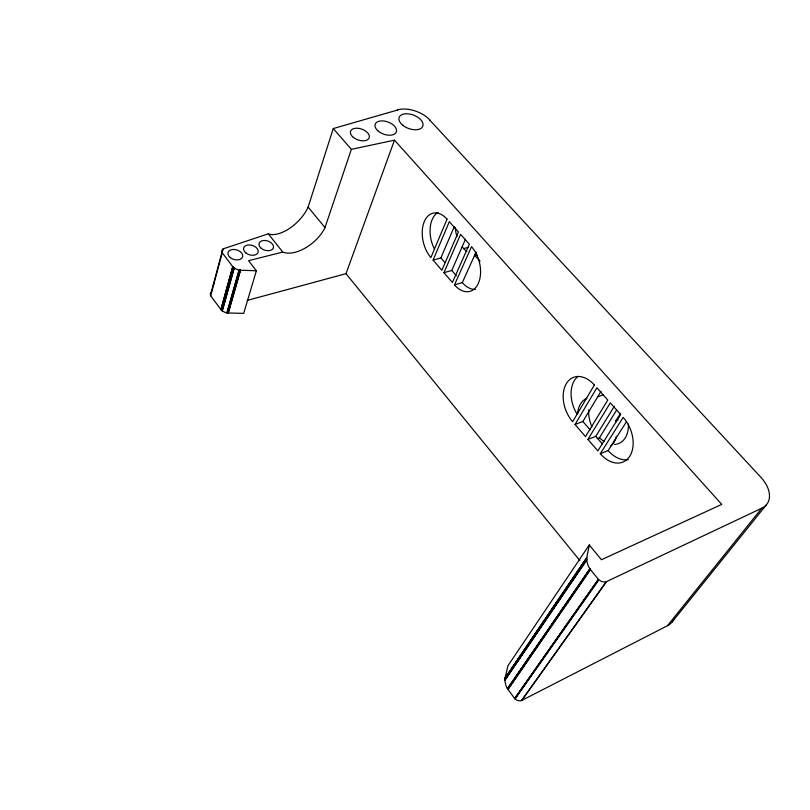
<?xml version="1.0" encoding="UTF-8"?>
<svg xmlns="http://www.w3.org/2000/svg" width="810" height="810" viewBox="0 0 810 810"><rect width="100%" height="100%" fill="white"/><g stroke="black" fill="none" stroke-linecap="round" stroke-linejoin="round"><path stroke-width="1.21" d="M589.275 544.958L586.673 558.212A15.501 10.864 33.8 0 0 586.653 558.981L586.703 560.014L504.903 680.268L504.903 679.286A13.79 10.591 36.8 0 1 504.964 678.547L507.931 665.79L589.275 544.958L601.455 559.73L721.75 504.407L394.49 140.16L351.358 149.344L324.952 227.742A30.253 16.848 -39.9 0 1 282.832 252.143L268.282 233.827L224.076 248.569A5.204 3.402 16.2 0 0 223.671 248.731L223.58 248.781A5.376 3.513 16.2 0 0 223.206 248.984L223.125 249.035A5.538 3.625 16.2 0 0 222.801 249.277L211.177 292.339M213.172 286.062L214.134 282.477M222.163 252.619L223.125 249.035M282.67 252.072L248.579 260.699L256.365 270.783L243.699 313.379L227.468 312.954A6.976 4.749 16.4 0 1 227.023 312.883L226.881 312.852A8.464 5.761 16.4 0 1 222.325 310.878L222.193 310.797A7.816 5.316 16.4 0 1 221.849 310.534L221.748 310.443A7.199 4.901 16.4 0 1 221.332 310.078L211.005 296.268A5.062 3.412 16 0 1 210.721 295.822L222.234 252.73A5.71 3.726 16.2 0 1 222.74 249.348L222.801 249.277M220.897 309.612L232.794 266.662L222.588 253.267A5.214 3.412 16.2 0 1 222.284 252.821L222.234 252.73M220.978 309.703L232.794 266.662M221.069 309.805L232.956 266.854M221.343 310.078L233.047 266.946M221.748 310.443L233.746 267.594A7.432 4.89 16.7 0 1 233.331 267.229L233.229 267.138M221.849 310.534L233.746 267.594M222.193 310.797L234.211 267.958A8.059 5.306 16.7 0 1 233.857 267.685M222.315 310.888L234.211 267.958M226.881 312.852L239.051 270.064A8.738 5.751 16.7 0 1 234.353 268.039M227.023 312.883L239.203 270.094A7.199 4.738 16.7 0 0 239.659 270.175L256.365 270.783M227.468 312.954L239.659 270.175M227.61 312.964L239.952 270.216M227.893 312.994L240.094 270.226M228.167 313.014L240.378 270.257M228.309 313.024L240.519 270.257M268.282 233.827L268.393 233.918A30.112 15.673 -44.5 0 0 308.083 207.228L333.254 128.567L397.578 110.018M247.202 300.419L346.002 273.679L394.49 140.16M433.077 260.111L449.307 221.687L458.43 231.954L441.875 270.287L433.077 260.111L440.883 257.955L454.278 226.597M443.941 272.676L460.576 234.363L469.354 244.235L452.395 282.467L443.941 272.676L451.747 270.469L465.487 239.193M454.491 284.887L471.521 246.675A26.335 16.666 75.3 0 1 478.366 283.308A26.335 16.666 75.3 0 1 454.491 284.887L462.308 282.619A26.234 16.737 75.4 0 0 475.46 289.423M462.308 282.619L475.946 252.345M480.067 261.073L474.812 255.636L476.331 252.254M575.019 424.481L596.879 387.767L607.794 400.039L585.488 436.6L575.019 424.481L582.876 421.483L600.99 391.301M587.908 439.405L610.315 402.874L620.652 414.507L597.831 450.886L587.908 439.405L595.765 436.317L614.334 406.286M597.243 438.656L599.471 437.775L616.704 409.971M616.076 421.797L615.823 420.825L620.521 413.333M600.281 453.721L623.204 417.383A28.563 19.592 66.6 0 1 629.815 456.172A28.563 19.592 66.6 0 1 600.281 453.721L608.138 450.552L626.454 421.747M505.045 678.031L586.764 557.513M504.994 678.375L586.693 558.029M504.964 678.547L586.673 558.212M504.903 679.286L586.653 558.981M504.903 679.479L586.653 559.183M504.893 679.863L586.663 559.386M504.903 680.066L586.683 559.801M673.383 620.085A27.935 19.46 36.2 0 1 667.44 625.735L521.519 700.569A6.024 4.647 37.4 0 1 515.099 698.878L514.654 698.443A6.024 4.647 37.4 0 1 514.158 697.835L507.414 688.621L589.913 568.833A21.587 15.096 34 0 1 586.784 560.034M507.526 688.804L589.913 568.833M507.637 688.986L590.044 569.035M507.748 689.168L590.176 569.228M507.87 689.34L590.318 569.41M507.981 689.512L590.449 569.602M514.654 698.443L598.438 579.332A6.774 4.779 34.3 0 1 597.851 578.694L590.591 569.784M514.755 698.554L598.438 579.332M514.978 698.777L598.56 579.464M515.099 698.878L598.944 579.818A6.774 4.779 34.3 0 0 606.133 581.772L761.815 508.204A31.155 19.582 33.8 0 0 760.752 477.161L429.725 120.072M521.519 700.569L606.265 581.722M521.762 700.468L606.518 581.62M667.44 625.735L761.815 508.204M671.935 622.191L766.483 504.67M615.823 420.825L618.091 419.944M597.658 396.87L603.339 394.764M474.812 255.636L477.08 254.998M462.166 246.777A25.626 16.453 76.7 0 0 463.644 248.599L468.17 247.364M333.254 128.567L351.358 149.344M440.883 257.955L444.882 262.561M451.747 270.469L456.364 275.775M582.876 421.483L590.125 429.826M595.765 436.317L602.377 443.931M308.124 207.077L325.012 227.6M346.002 273.679L579.808 560.51M210.671 295.731L210.721 295.822A5.528 3.736 16 0 1 210.985 292.562M674.436 617.716A27.935 19.46 36.2 0 1 673.626 619.63M507.414 688.621A19.207 14.722 37 0 1 504.984 680.289M577.186 414.274A27.955 19.126 68.5 0 1 578.188 376.336M397.416 109.866A23.166 13.122 20.5 0 1 429.918 120.032M434.595 249.358A25.95 16.24 76.5 0 1 437.977 212.382M466.864 251.535A21.698 13.912 76.6 0 1 463.644 248.599M457.032 236.662A25.626 16.453 76.7 0 1 455.22 227.65M628.226 459.594A28.441 19.663 66.5 0 1 608.138 450.552M628.408 424.167A26.75 18.427 67.3 0 1 616.471 444.194M615.509 444.356A26.75 18.427 67.3 0 1 614.527 444.447M604.301 441.571A26.75 18.427 67.3 0 1 599.471 437.775M591.928 426.779A26.75 18.427 67.3 0 1 588.738 409.89M577.5 414.133A26.912 18.336 67.4 0 1 586.865 398.317M616.43 436.256A26.912 18.336 67.4 0 1 610.477 446.32M447.039 219.135L430.89 257.58A26.041 16.18 76.4 0 1 424.268 221.596A26.041 16.18 76.4 0 1 447.039 219.135M594.388 384.973L572.629 421.726A28.077 19.065 68.5 0 1 566.291 383.697A28.077 19.065 68.5 0 1 594.388 384.973M378.432 131.271A11.259 6.45 20 0 0 396.303 132.01A11.259 6.45 20 0 0 382.573 120.892A11.259 6.45 20 0 0 378.432 131.271M353.332 137.356A9.872 5.721 19.4 0 0 369.117 137.983A9.872 5.721 19.4 0 0 357.19 128.213A9.872 5.721 19.4 0 0 353.332 137.356M261.215 248.326A7.503 4.85 17.5 0 0 273.334 248.002A7.503 4.85 17.5 0 0 264.151 240.448A7.503 4.85 17.5 0 0 261.215 248.326M230.404 257.712A7.624 4.992 16.5 0 0 242.615 256.871A7.624 4.992 16.5 0 0 232.926 249.45A7.624 4.992 16.5 0 0 230.404 257.712M245.835 252.912A7.563 4.921 17 0 0 258.066 252.487A7.563 4.921 17 0 0 248.771 244.914A7.563 4.921 17 0 0 245.835 252.912M402.904 125.337A12.606 7.128 20.5 0 0 422.8 126.188A12.606 7.128 20.5 0 0 407.258 113.775A12.606 7.128 20.5 0 0 402.904 125.337"/></g></svg>
